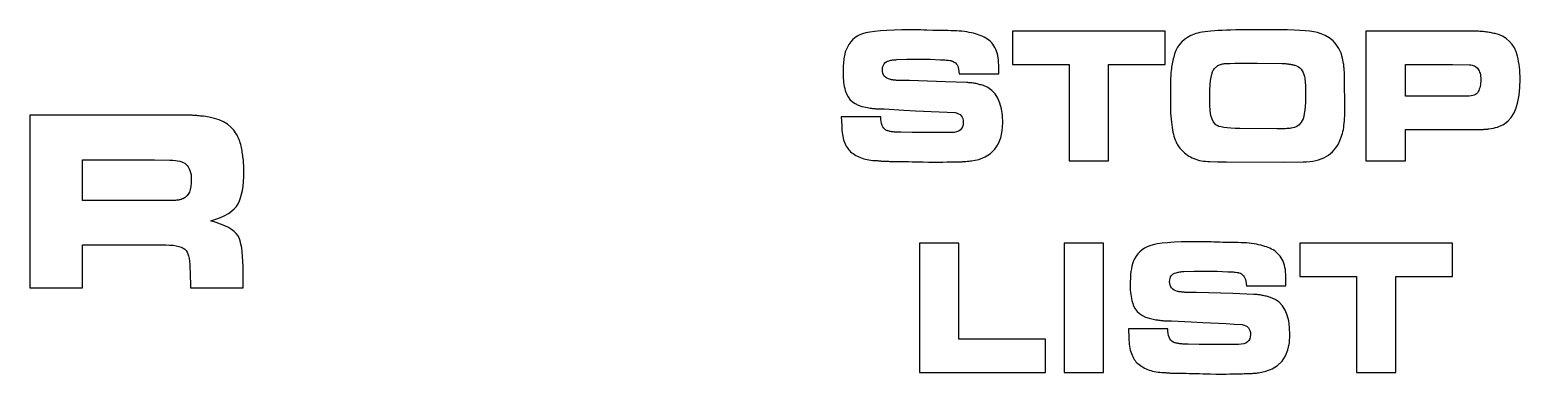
# Model space of a CAD drawing. Header units: metres. Extents: x -11 to 249, y -82 to 6.
# Drawn here: x 220.51 to 248.68, y -40.72 to -34.22 of the extents above; entities that cross this region are included whole.
import ezdxf

# ---------------------------------------------------------------- set-up
doc = ezdxf.new("R2010")
doc.units = ezdxf.units.M

msp = doc.modelspace()

# ---------------------------------------------------------------- linework, layer by layer
for p, q in [((236.149, -34.3426), (236.104, -34.3734)), ((236.198, -34.3167), (236.149, -34.3426)), ((236.251, -34.2957), (236.198, -34.3167)), ((236.313, -34.2783), (236.251, -34.2957)), ((236.39, -34.2632), (236.313, -34.2783)), ((236.482, -34.2504), (236.39, -34.2632)), ((236.588, -34.24), (236.482, -34.2504)), ((236.709, -34.2319), (236.588, -34.24)), ((236.845, -34.2261), (236.709, -34.2319)), ((236.995, -34.2226), (236.845, -34.2261)), ((237.16, -34.2215), (236.995, -34.2226)), ((237.194, -34.2216), (237.16, -34.2215)), ((237.23, -34.222), (237.194, -34.2216)), ((237.27, -34.2225), (237.23, -34.222)), ((237.313, -34.2234), (237.27, -34.2225)), ((237.36, -34.2245), (237.313, -34.2234)), ((237.41, -34.2258), (237.36, -34.2245)), ((237.464, -34.2274), (237.41, -34.2258)), ((237.577, -34.231), (237.464, -34.2274)), ((237.63, -34.2325), (237.577, -34.231)), ((237.678, -34.2339), (237.63, -34.2325)), ((237.723, -34.2349), (237.678, -34.2339)), ((237.764, -34.2358), (237.723, -34.2349)), ((237.8, -34.2364), (237.764, -34.2358)), ((237.833, -34.2367), (237.8, -34.2364)), ((237.862, -34.2369), (237.833, -34.2367)), ((237.919, -34.2374), (237.862, -34.2369)), ((237.974, -34.2389), (237.919, -34.2374)), ((238.027, -34.2414), (237.974, -34.2389)), ((238.078, -34.245), (238.027, -34.2414)), ((238.127, -34.2496), (238.078, -34.245)), ((238.175, -34.2552), (238.127, -34.2496)), ((238.22, -34.2618), (238.175, -34.2552)), ((238.264, -34.2694), (238.22, -34.2618)), ((238.306, -34.2779), (238.264, -34.2694)), ((238.346, -34.2872), (238.306, -34.2779)), ((238.385, -34.2973), (238.346, -34.2872)), ((238.422, -34.3081), (238.385, -34.2973)), ((238.456, -34.3196), (238.422, -34.3081)), ((238.489, -34.332), (238.456, -34.3196)), ((238.521, -34.3451), (238.489, -34.332)), ((238.55, -34.3589), (238.521, -34.3451)), ((241.97, -34.2484), (239.085, -34.2484)), ((239.085, -34.2484), (239.085, -34.8781)), ((241.97, -34.8781), (241.97, -34.2484)), ((242.452, -34.3298), (242.39, -34.3638)), ((242.521, -34.3008), (242.452, -34.3298)), ((242.55, -34.2914), (242.521, -34.3008)), ((242.585, -34.2826), (242.55, -34.2914)), ((242.624, -34.2744), (242.585, -34.2826)), ((242.668, -34.2667), (242.624, -34.2744)), ((242.718, -34.2596), (242.668, -34.2667)), ((242.773, -34.2531), (242.718, -34.2596)), ((242.833, -34.2472), (242.773, -34.2531)), ((242.898, -34.2418), (242.833, -34.2472)), ((242.968, -34.237), (242.898, -34.2418)), ((243.044, -34.2329), (242.968, -34.237)), ((243.125, -34.2294), (243.044, -34.2329)), ((243.211, -34.2265), (243.125, -34.2294)), ((243.303, -34.2243), (243.211, -34.2265)), ((243.4, -34.2227), (243.303, -34.2243)), ((243.502, -34.2218), (243.4, -34.2227)), ((243.61, -34.2215), (243.502, -34.2218)), ((244.145, -34.2215), (243.61, -34.2215)), ((244.28, -34.2225), (244.145, -34.2215)), ((244.403, -34.2257), (244.28, -34.2225)), ((244.514, -34.2309), (244.403, -34.2257)), ((244.614, -34.2382), (244.514, -34.2309)), ((244.702, -34.2477), (244.614, -34.2382)), ((244.779, -34.2592), (244.702, -34.2477)), ((244.844, -34.2728), (244.779, -34.2592)), ((244.898, -34.2885), (244.844, -34.2728)), ((244.989, -34.3268), (244.898, -34.2885)), ((245.07, -34.3744), (244.989, -34.3268)), ((247.844, -34.2484), (245.763, -34.2484)), ((245.763, -34.2484), (245.763, -36.6925)), ((247.868, -34.2485), (247.844, -34.2484)), ((247.891, -34.2491), (247.868, -34.2485)), ((247.913, -34.2499), (247.891, -34.2491)), ((247.936, -34.2512), (247.913, -34.2499)), ((247.958, -34.2527), (247.936, -34.2512)), ((247.98, -34.2547), (247.958, -34.2527)), ((248.002, -34.2569), (247.98, -34.2547)), ((248.023, -34.2596), (248.002, -34.2569)), ((248.045, -34.2625), (248.023, -34.2596)), ((248.067, -34.2659), (248.045, -34.2625)), ((248.089, -34.2696), (248.067, -34.2659)), ((248.111, -34.2736), (248.089, -34.2696)), ((248.133, -34.278), (248.111, -34.2736)), ((248.156, -34.2827), (248.133, -34.278)), ((248.179, -34.2878), (248.156, -34.2827)), ((248.202, -34.2932), (248.179, -34.2878)), ((248.283, -34.3173), (248.202, -34.2932)), ((248.356, -34.3496), (248.283, -34.3173)), ((248.42, -34.3902), (248.356, -34.3496)), ((235.924, -34.6392), (235.913, -34.6822)), ((235.938, -34.6015), (235.924, -34.6392)), ((235.963, -34.5461), (235.938, -34.6015)), ((235.992, -34.4955), (235.963, -34.5461)), ((236.026, -34.4499), (235.992, -34.4955)), ((236.063, -34.4092), (236.026, -34.4499)), ((236.104, -34.3734), (236.063, -34.4092)), ((238.582, -34.3763), (238.55, -34.3589)), ((238.611, -34.3957), (238.582, -34.3763)), ((238.639, -34.4172), (238.611, -34.3957)), ((238.665, -34.4408), (238.639, -34.4172)), ((238.69, -34.4665), (238.665, -34.4408)), ((238.712, -34.4944), (238.69, -34.4665)), ((238.733, -34.5243), (238.712, -34.4944)), ((238.751, -34.5563), (238.733, -34.5243)), ((238.768, -34.5904), (238.751, -34.5563)), ((238.783, -34.6266), (238.768, -34.5904)), ((238.795, -34.6649), (238.783, -34.6266)), ((242.172, -34.6104), (242.147, -34.675)), ((242.203, -34.5509), (242.172, -34.6104)), ((242.24, -34.4965), (242.203, -34.5509)), ((242.283, -34.4472), (242.24, -34.4965)), ((242.333, -34.403), (242.283, -34.4472)), ((242.39, -34.3638), (242.333, -34.403)), ((245.141, -34.4315), (245.07, -34.3744)), ((245.202, -34.4979), (245.141, -34.4315)), ((245.252, -34.5737), (245.202, -34.4979)), ((245.292, -34.659), (245.252, -34.5737)), ((248.477, -34.4391), (248.42, -34.3902)), ((248.526, -34.4963), (248.477, -34.4391)), ((248.567, -34.5618), (248.526, -34.4963)), ((248.6, -34.6356), (248.567, -34.5618)), ((248.626, -34.7176), (248.6, -34.6356)), ((235.884, -34.9068), (235.882, -34.9761)), ((235.889, -34.8427), (235.884, -34.9068)), ((235.895, -34.784), (235.889, -34.8427)), ((235.903, -34.7305), (235.895, -34.784)), ((235.913, -34.6822), (235.903, -34.7305)), ((236.627, -34.9432), (236.633, -34.9131)), ((236.633, -34.9131), (236.643, -34.8866)), ((236.643, -34.8866), (236.656, -34.8636)), ((236.656, -34.8636), (236.674, -34.8441)), ((236.674, -34.8441), (236.695, -34.8281)), ((236.695, -34.8281), (236.72, -34.8156)), ((236.72, -34.8156), (236.749, -34.8067)), ((236.749, -34.8067), (236.766, -34.8014)), ((236.766, -34.8014), (236.784, -34.7968)), ((236.784, -34.7968), (236.801, -34.793)), ((236.801, -34.793), (236.82, -34.7898)), ((236.82, -34.7898), (236.838, -34.7873)), ((236.838, -34.7873), (236.857, -34.7856)), ((236.857, -34.7856), (236.876, -34.7845)), ((236.876, -34.7845), (236.896, -34.7841)), ((236.896, -34.7841), (237.089, -34.778)), ((237.089, -34.778), (237.525, -34.778)), ((237.525, -34.778), (237.726, -34.7862)), ((237.726, -34.7862), (237.746, -34.7864)), ((237.746, -34.7864), (237.767, -34.787)), ((237.767, -34.787), (237.787, -34.7879)), ((237.787, -34.7879), (237.807, -34.7892)), ((237.807, -34.7892), (237.828, -34.791)), ((237.828, -34.791), (237.848, -34.7931)), ((237.848, -34.7931), (237.868, -34.7955)), ((237.868, -34.7955), (237.899, -34.7999)), ((237.899, -34.7999), (237.916, -34.8024)), ((237.916, -34.8024), (237.922, -34.8035)), ((237.922, -34.8035), (237.928, -34.8044)), ((237.928, -34.8044), (237.932, -34.8053)), ((237.932, -34.8053), (237.935, -34.806)), ((237.935, -34.806), (237.938, -34.8065)), ((237.938, -34.8065), (237.962, -34.817)), ((237.962, -34.817), (237.984, -34.83)), ((237.984, -34.83), (238.004, -34.8457)), ((238.004, -34.8457), (238.021, -34.864)), ((238.021, -34.864), (238.036, -34.8849)), ((238.036, -34.8849), (238.049, -34.9084)), ((238.049, -34.9084), (238.058, -34.9345)), ((238.805, -34.7053), (238.795, -34.6649)), ((238.813, -34.7478), (238.805, -34.7053)), ((238.818, -34.7924), (238.813, -34.7478)), ((238.821, -34.8391), (238.818, -34.7924)), ((238.823, -34.8879), (238.821, -34.8391)), ((238.823, -35.0527), (238.823, -34.8879)), ((239.085, -34.8781), (240.155, -34.8781)), ((240.155, -34.8781), (240.155, -36.6925)), ((240.9, -36.6925), (240.9, -34.8781)), ((240.9, -34.8781), (241.97, -34.8781)), ((242.094, -34.892), (242.089, -34.9242)), ((242.1, -34.8602), (242.094, -34.892)), ((242.106, -34.8286), (242.1, -34.8602)), ((242.113, -34.7973), (242.106, -34.8286)), ((242.121, -34.7663), (242.113, -34.7973)), ((242.129, -34.7356), (242.121, -34.7663)), ((242.138, -34.7052), (242.129, -34.7356)), ((242.147, -34.675), (242.138, -34.7052)), ((242.923, -34.9282), (242.937, -34.9168)), ((242.937, -34.9168), (242.951, -34.9064)), ((242.951, -34.9064), (242.966, -34.897)), ((242.966, -34.897), (242.981, -34.8886)), ((242.981, -34.8886), (242.997, -34.8812)), ((242.997, -34.8812), (243.015, -34.8748)), ((243.015, -34.8748), (243.033, -34.8694)), ((243.033, -34.8694), (243.051, -34.8649)), ((243.051, -34.8649), (243.071, -34.8614)), ((243.071, -34.8614), (243.092, -34.859)), ((243.092, -34.859), (243.113, -34.8575)), ((243.113, -34.8575), (243.136, -34.857)), ((243.136, -34.857), (243.143, -34.8569)), ((243.143, -34.8569), (243.153, -34.8568)), ((243.153, -34.8568), (243.181, -34.8563)), ((243.181, -34.8563), (243.199, -34.8559)), ((243.199, -34.8559), (243.293, -34.8534)), ((243.293, -34.8534), (243.318, -34.8528)), ((243.318, -34.8528), (243.341, -34.8524)), ((243.341, -34.8524), (243.363, -34.8519)), ((243.363, -34.8519), (243.384, -34.8516)), ((243.384, -34.8516), (243.403, -34.8514)), ((243.403, -34.8514), (243.421, -34.8513)), ((243.421, -34.8513), (243.437, -34.8512)), ((243.437, -34.8512), (243.706, -34.8512)), ((243.706, -34.8512), (244.182, -34.857)), ((244.182, -34.857), (244.197, -34.8571)), ((244.197, -34.8571), (244.212, -34.8576)), ((244.212, -34.8576), (244.228, -34.8584)), ((244.228, -34.8584), (244.243, -34.8595)), ((244.243, -34.8595), (244.259, -34.861)), ((244.259, -34.861), (244.274, -34.8627)), ((244.274, -34.8627), (244.29, -34.8648)), ((244.29, -34.8648), (244.306, -34.8672)), ((244.306, -34.8672), (244.321, -34.8698)), ((244.321, -34.8698), (244.336, -34.8724)), ((244.336, -34.8724), (244.351, -34.8751)), ((244.351, -34.8751), (244.365, -34.8779)), ((244.365, -34.8779), (244.379, -34.8807)), ((244.379, -34.8807), (244.392, -34.8836)), ((244.392, -34.8836), (244.405, -34.8866)), ((244.405, -34.8866), (244.418, -34.8896)), ((244.418, -34.8896), (244.453, -34.9023)), ((244.453, -34.9023), (244.486, -34.919)), ((244.486, -34.919), (244.514, -34.9397)), ((245.322, -34.7536), (245.292, -34.659)), ((245.341, -34.8577), (245.322, -34.7536)), ((245.343, -34.873), (245.341, -34.8577)), ((245.344, -34.8897), (245.343, -34.873)), ((245.346, -34.9076), (245.344, -34.8897)), ((245.347, -34.9268), (245.346, -34.9076)), ((246.508, -35.4752), (246.508, -34.8743)), ((246.508, -34.8743), (247.401, -34.8743)), ((247.401, -34.8743), (247.718, -34.8839)), ((247.718, -34.8839), (247.744, -34.885)), ((247.744, -34.885), (247.768, -34.8883)), ((247.768, -34.8883), (247.79, -34.8939)), ((247.79, -34.8939), (247.811, -34.9017)), ((247.811, -34.9017), (247.83, -34.9117)), ((247.83, -34.9117), (247.848, -34.924)), ((248.638, -34.7686), (248.626, -34.7176)), ((248.648, -34.8204), (248.638, -34.7686)), ((248.657, -34.8731), (248.648, -34.8204)), ((248.664, -34.9267), (248.657, -34.8731)), ((235.882, -34.9761), (235.881, -35.0507)), ((235.881, -35.0507), (235.881, -35.093)), ((235.881, -35.093), (235.883, -35.1346)), ((235.883, -35.1346), (235.887, -35.1753)), ((235.887, -35.1753), (235.891, -35.2154)), ((236.625, -34.9768), (236.627, -34.9432)), ((236.628, -35.011), (236.625, -34.9768)), ((236.635, -35.042), (236.628, -35.011)), ((236.646, -35.0697), (236.635, -35.042)), ((236.663, -35.0941), (236.646, -35.0697)), ((236.684, -35.1153), (236.663, -35.0941)), ((236.71, -35.1332), (236.684, -35.1153)), ((236.741, -35.1478), (236.71, -35.1332)), ((236.776, -35.1592), (236.741, -35.1478)), ((236.784, -35.1607), (236.776, -35.1592)), ((236.792, -35.1622), (236.784, -35.1607)), ((236.801, -35.1638), (236.792, -35.1622)), ((236.811, -35.1653), (236.801, -35.1638)), ((236.821, -35.1669), (236.811, -35.1653)), ((236.832, -35.1684), (236.821, -35.1669)), ((236.843, -35.1699), (236.832, -35.1684)), ((236.855, -35.1715), (236.843, -35.1699)), ((236.867, -35.1729), (236.855, -35.1715)), ((236.879, -35.1742), (236.867, -35.1729)), ((236.89, -35.1752), (236.879, -35.1742)), ((236.901, -35.1761), (236.89, -35.1752)), ((236.911, -35.1768), (236.901, -35.1761)), ((236.922, -35.1772), (236.911, -35.1768)), ((236.931, -35.1775), (236.922, -35.1772)), ((236.941, -35.1776), (236.931, -35.1775)), ((237.134, -35.1776), (236.941, -35.1776)), ((237.82, -35.2007), (237.134, -35.1776)), ((238.218, -35.2179), (237.82, -35.2007)), ((238.058, -34.9345), (238.066, -34.9632)), ((238.066, -34.9632), (238.078, -35.0527)), ((238.078, -35.0527), (238.823, -35.0527)), ((242.071, -35.1356), (242.07, -35.1743)), ((242.07, -35.1743), (242.07, -35.214)), ((242.073, -35.0979), (242.071, -35.1356)), ((242.075, -35.0612), (242.073, -35.0979)), ((242.077, -35.0254), (242.075, -35.0612)), ((242.081, -34.9907), (242.077, -35.0254)), ((242.085, -34.9569), (242.081, -34.9907)), ((242.089, -34.9242), (242.085, -34.9569)), ((242.82, -35.2608), (242.827, -35.1806)), ((242.827, -35.1806), (242.836, -35.1128)), ((242.836, -35.1128), (242.847, -35.0573)), ((242.847, -35.0573), (242.86, -35.0143)), ((242.86, -35.0143), (242.875, -34.9836)), ((242.875, -34.9836), (242.886, -34.9682)), ((242.886, -34.9682), (242.898, -34.9539)), ((242.898, -34.9539), (242.91, -34.9406)), ((242.91, -34.9406), (242.923, -34.9282)), ((244.514, -34.9397), (244.539, -34.9645)), ((244.539, -34.9645), (244.56, -34.9932)), ((244.56, -34.9932), (244.577, -35.026)), ((244.577, -35.026), (244.591, -35.0627)), ((244.591, -35.0627), (244.601, -35.1035)), ((244.601, -35.1035), (244.606, -35.1282)), ((244.606, -35.1282), (244.61, -35.1566)), ((244.61, -35.1566), (244.613, -35.1886)), ((244.613, -35.1886), (244.616, -35.2242)), ((245.349, -34.9473), (245.347, -34.9268)), ((245.35, -34.969), (245.349, -34.9473)), ((245.352, -34.992), (245.35, -34.969)), ((245.354, -35.0162), (245.352, -34.992)), ((245.355, -35.0411), (245.354, -35.0162)), ((245.356, -35.0659), (245.355, -35.0411)), ((245.357, -35.0907), (245.356, -35.0659)), ((245.358, -35.1153), (245.357, -35.0907)), ((245.359, -35.1399), (245.358, -35.1153)), ((245.359, -35.1645), (245.359, -35.1399)), ((245.36, -35.189), (245.359, -35.1645)), ((245.36, -35.2134), (245.36, -35.189)), ((247.848, -34.924), (247.864, -34.9385)), ((247.864, -34.9385), (247.878, -34.9552)), ((247.878, -34.9552), (247.891, -34.974)), ((247.891, -34.974), (247.902, -34.9947)), ((247.902, -34.9947), (247.911, -35.0173)), ((247.911, -35.0173), (247.918, -35.0418)), ((247.918, -35.0418), (247.924, -35.0682)), ((247.924, -35.0682), (247.929, -35.0965)), ((247.929, -35.0965), (247.931, -35.1268)), ((247.931, -35.1937), (247.929, -35.2267)), ((247.931, -35.1268), (247.932, -35.1589)), ((247.932, -35.1589), (247.931, -35.1937)), ((248.669, -34.9812), (248.664, -34.9267)), ((248.673, -35.0367), (248.669, -34.9812)), ((248.672, -35.3084), (248.677, -35.1501)), ((248.676, -35.093), (248.673, -35.0367)), ((248.677, -35.1501), (248.676, -35.093)), ((235.891, -35.2154), (235.897, -35.2546)), ((235.897, -35.2546), (235.905, -35.2931)), ((235.905, -35.2931), (235.913, -35.3308)), ((235.913, -35.3308), (235.923, -35.3678)), ((235.923, -35.3678), (235.945, -35.4305)), ((235.945, -35.4305), (235.975, -35.4866)), ((238.238, -35.2182), (238.218, -35.2179)), ((238.258, -35.2189), (238.238, -35.2182)), ((238.278, -35.2201), (238.258, -35.2189)), ((238.297, -35.2218), (238.278, -35.2201)), ((238.317, -35.2239), (238.297, -35.2218)), ((238.337, -35.2265), (238.317, -35.2239)), ((238.356, -35.2296), (238.337, -35.2265)), ((238.376, -35.2332), (238.356, -35.2296)), ((238.396, -35.2372), (238.376, -35.2332)), ((238.415, -35.2415), (238.396, -35.2372)), ((238.435, -35.2462), (238.415, -35.2415)), ((238.455, -35.2513), (238.435, -35.2462)), ((238.474, -35.2566), (238.455, -35.2513)), ((238.494, -35.2624), (238.474, -35.2566)), ((238.514, -35.2684), (238.494, -35.2624)), ((238.534, -35.2749), (238.514, -35.2684)), ((238.619, -35.3125), (238.534, -35.2749)), ((238.693, -35.3645), (238.619, -35.3125)), ((238.756, -35.4308), (238.693, -35.3645)), ((238.807, -35.5113), (238.756, -35.4308)), ((242.07, -35.214), (242.066, -35.5312)), ((242.81, -35.5756), (242.811, -35.4583)), ((242.811, -35.4583), (242.814, -35.3534)), ((242.814, -35.3534), (242.82, -35.2608)), ((244.616, -35.2242), (244.618, -35.2634)), ((244.618, -35.2634), (244.62, -35.3063)), ((244.62, -35.3063), (244.621, -35.3528)), ((244.621, -35.403), (244.62, -35.5004)), ((244.621, -35.3528), (244.621, -35.403)), ((245.366, -35.6159), (245.36, -35.2134)), ((247.678, -35.4752), (246.508, -35.4752)), ((247.715, -35.4739), (247.678, -35.4752)), ((247.749, -35.4698), (247.715, -35.4739)), ((247.78, -35.463), (247.749, -35.4698)), ((247.807, -35.4535), (247.78, -35.463)), ((247.831, -35.4413), (247.807, -35.4535)), ((247.852, -35.4264), (247.831, -35.4413)), ((247.869, -35.4087), (247.852, -35.4264)), ((247.883, -35.3884), (247.869, -35.4087)), ((247.895, -35.3658), (247.883, -35.3884)), ((247.904, -35.3415), (247.895, -35.3658)), ((247.913, -35.3154), (247.904, -35.3415)), ((247.92, -35.2876), (247.913, -35.3154)), ((247.925, -35.258), (247.92, -35.2876)), ((247.929, -35.2267), (247.925, -35.258)), ((248.635, -35.5797), (248.658, -35.4516)), ((248.658, -35.4516), (248.672, -35.3084)), ((235.975, -35.4866), (236.012, -35.5359)), ((236.012, -35.5359), (236.057, -35.5786)), ((236.057, -35.5786), (236.11, -35.6147)), ((236.11, -35.6147), (236.169, -35.6441)), ((236.169, -35.6441), (236.237, -35.6668)), ((236.237, -35.6668), (236.312, -35.6828)), ((236.312, -35.6828), (236.341, -35.6881)), ((236.341, -35.6881), (236.368, -35.6929)), ((236.368, -35.6929), (236.394, -35.6971)), ((236.394, -35.6971), (236.418, -35.7009)), ((236.418, -35.7009), (236.441, -35.704)), ((236.441, -35.704), (236.462, -35.7066)), ((236.462, -35.7066), (236.482, -35.7087)), ((236.482, -35.7087), (236.5, -35.7103)), ((236.5, -35.7103), (236.518, -35.7115)), ((236.518, -35.7115), (236.536, -35.7125)), ((236.536, -35.7125), (236.555, -35.7133)), ((236.555, -35.7133), (236.575, -35.7141)), ((236.575, -35.7141), (236.595, -35.7146)), ((236.595, -35.7146), (236.615, -35.715)), ((236.615, -35.715), (236.636, -35.7153)), ((236.636, -35.7153), (236.658, -35.7153)), ((236.658, -35.7153), (237.032, -35.7357)), ((237.032, -35.7357), (237.25, -35.7478)), ((237.25, -35.7478), (237.698, -35.7671)), ((238.847, -35.6062), (238.807, -35.5113)), ((238.875, -35.7153), (238.847, -35.6062)), ((238.892, -35.8388), (238.875, -35.7153)), ((242.066, -35.5312), (242.066, -35.6011)), ((242.066, -35.6011), (242.067, -35.6682)), ((242.067, -35.6682), (242.069, -35.7326)), ((242.069, -35.7326), (242.072, -35.7943)), ((242.812, -35.6584), (242.81, -35.5756)), ((242.818, -35.7331), (242.812, -35.6584)), ((242.826, -35.7997), (242.818, -35.7331)), ((244.605, -35.7396), (244.596, -35.8016)), ((244.612, -35.6687), (244.605, -35.7396)), ((244.617, -35.589), (244.612, -35.6687)), ((244.62, -35.5004), (244.617, -35.589)), ((245.363, -35.7926), (245.365, -35.7367)), ((245.365, -35.6778), (245.366, -35.6159)), ((245.365, -35.7367), (245.365, -35.6778)), ((248.56, -35.7909), (248.602, -35.6928)), ((248.602, -35.6928), (248.635, -35.5797)), ((223.39, -35.8324), (220.514, -35.8324)), ((220.514, -35.8324), (220.514, -39.0912)), ((223.429, -35.8324), (223.39, -35.8324)), ((223.465, -35.8326), (223.429, -35.8324)), ((223.498, -35.8329), (223.465, -35.8326)), ((223.527, -35.8334), (223.498, -35.8329)), ((223.553, -35.834), (223.527, -35.8334)), ((223.577, -35.8347), (223.553, -35.834)), ((223.597, -35.8355), (223.577, -35.8347)), ((223.614, -35.8365), (223.597, -35.8355)), ((223.63, -35.8376), (223.614, -35.8365)), ((223.648, -35.8391), (223.63, -35.8376)), ((223.668, -35.8409), (223.648, -35.8391)), ((223.689, -35.8429), (223.668, -35.8409)), ((223.713, -35.8453), (223.689, -35.8429)), ((223.738, -35.8479), (223.713, -35.8453)), ((223.765, -35.8509), (223.738, -35.8479)), ((223.794, -35.8541), (223.765, -35.8509)), ((223.903, -35.8694), (223.794, -35.8541)), ((224.004, -35.8921), (223.903, -35.8694)), ((224.095, -35.9223), (224.004, -35.8921)), ((224.177, -35.9599), (224.095, -35.9223)), ((224.25, -36.0051), (224.177, -35.9599)), ((224.314, -36.0576), (224.25, -36.0051)), ((235.848, -35.8645), (235.856, -36.0353)), ((236.593, -35.865), (235.848, -35.8645)), ((235.856, -36.0353), (235.857, -36.0774)), ((236.594, -35.9113), (236.593, -35.865)), ((236.599, -35.9533), (236.594, -35.9113)), ((236.607, -35.9909), (236.599, -35.9533)), ((236.618, -36.0242), (236.607, -35.9909)), ((236.632, -36.0532), (236.618, -36.0242)), ((237.698, -35.7671), (237.848, -35.7747)), ((237.848, -35.7747), (237.999, -35.7849)), ((237.999, -35.7849), (238.035, -35.7931)), ((238.035, -35.7931), (238.066, -35.8056)), ((238.066, -35.8056), (238.093, -35.8223)), ((238.093, -35.8223), (238.115, -35.8433)), ((238.115, -35.8433), (238.132, -35.8685)), ((238.132, -35.8685), (238.144, -35.898)), ((238.15, -36.0145), (238.139, -36.0533)), ((238.144, -35.898), (238.151, -35.9317)), ((238.153, -35.9697), (238.15, -36.0145)), ((238.151, -35.9317), (238.153, -35.9697)), ((238.889, -36.1279), (238.898, -35.9766)), ((238.898, -35.9766), (238.892, -35.8388)), ((242.072, -35.7943), (242.076, -35.8534)), ((242.076, -35.8534), (242.081, -35.9097)), ((242.081, -35.9097), (242.086, -35.9633)), ((242.086, -35.9633), (242.092, -36.0143)), ((242.092, -36.0143), (242.099, -36.0625)), ((242.839, -35.8584), (242.826, -35.7997)), ((242.855, -35.909), (242.839, -35.8584)), ((242.874, -35.9515), (242.855, -35.909)), ((242.898, -35.986), (242.874, -35.9515)), ((242.924, -36.0125), (242.898, -35.986)), ((242.949, -36.0288), (242.924, -36.0125)), ((242.983, -36.0429), (242.949, -36.0288)), ((243.026, -36.0548), (242.983, -36.0429)), ((244.474, -36.033), (244.446, -36.0494)), ((244.499, -36.0132), (244.474, -36.033)), ((244.521, -35.9903), (244.499, -36.0132)), ((244.541, -35.9641), (244.521, -35.9903)), ((244.558, -35.9347), (244.541, -35.9641)), ((244.573, -35.8992), (244.558, -35.9347)), ((244.586, -35.8548), (244.573, -35.8992)), ((244.596, -35.8016), (244.586, -35.8548)), ((245.342, -36.0639), (245.347, -36.0254)), ((245.347, -36.0254), (245.352, -35.985)), ((245.352, -35.985), (245.355, -35.9415)), ((245.355, -35.9415), (245.359, -35.895)), ((245.359, -35.895), (245.361, -35.8453)), ((245.361, -35.8453), (245.363, -35.7926)), ((248.248, -36.0555), (248.284, -36.0427)), ((248.284, -36.0427), (248.318, -36.0284)), ((248.318, -36.0284), (248.35, -36.0124)), ((248.35, -36.0124), (248.379, -35.9948)), ((248.379, -35.9948), (248.449, -35.9419)), ((248.449, -35.9419), (248.509, -35.8739)), ((248.509, -35.8739), (248.56, -35.7909)), ((224.369, -36.1177), (224.314, -36.0576)), ((224.415, -36.1852), (224.369, -36.1177)), ((224.43, -36.2125), (224.415, -36.1852)), ((224.444, -36.2402), (224.43, -36.2125)), ((224.457, -36.2682), (224.444, -36.2402)), ((224.469, -36.2965), (224.457, -36.2682)), ((224.48, -36.3252), (224.469, -36.2965)), ((224.49, -36.3542), (224.48, -36.3252)), ((235.857, -36.0774), (235.859, -36.1179)), ((235.859, -36.1179), (235.863, -36.1571)), ((235.863, -36.1571), (235.868, -36.1948)), ((235.868, -36.1948), (235.875, -36.2311)), ((235.875, -36.2311), (235.883, -36.266)), ((235.883, -36.266), (235.892, -36.2994)), ((235.892, -36.2994), (235.903, -36.3314)), ((236.649, -36.0778), (236.632, -36.0532)), ((236.669, -36.0981), (236.649, -36.0778)), ((236.692, -36.1141), (236.669, -36.0981)), ((236.702, -36.1185), (236.692, -36.1141)), ((236.713, -36.1228), (236.702, -36.1185)), ((236.724, -36.1268), (236.713, -36.1228)), ((236.737, -36.1306), (236.724, -36.1268)), ((236.751, -36.1342), (236.737, -36.1306)), ((236.765, -36.1376), (236.751, -36.1342)), ((236.781, -36.1407), (236.765, -36.1376)), ((236.797, -36.1437), (236.781, -36.1407)), ((236.815, -36.1463), (236.797, -36.1437)), ((236.834, -36.1486), (236.815, -36.1463)), ((236.854, -36.1505), (236.834, -36.1486)), ((236.875, -36.1521), (236.854, -36.1505)), ((236.898, -36.1533), (236.875, -36.1521)), ((236.922, -36.1542), (236.898, -36.1533)), ((236.947, -36.1547), (236.922, -36.1542)), ((236.973, -36.1549), (236.947, -36.1547)), ((237.185, -36.1607), (236.973, -36.1549)), ((237.927, -36.1607), (237.185, -36.1607)), ((237.98, -36.1577), (237.927, -36.1607)), ((238.026, -36.1487), (237.98, -36.1577)), ((238.065, -36.1338), (238.026, -36.1487)), ((238.097, -36.1129), (238.065, -36.1338)), ((238.121, -36.0861), (238.097, -36.1129)), ((238.139, -36.0533), (238.121, -36.0861)), ((238.815, -36.3778), (238.861, -36.2617)), ((238.861, -36.2617), (238.889, -36.1279)), ((242.099, -36.0625), (242.107, -36.108)), ((242.107, -36.108), (242.115, -36.1508)), ((242.115, -36.1508), (242.124, -36.1909)), ((242.124, -36.1909), (242.134, -36.2283)), ((242.134, -36.2283), (242.144, -36.2631)), ((242.144, -36.2631), (242.156, -36.2951)), ((242.156, -36.2951), (242.168, -36.3244)), ((242.168, -36.3244), (242.177, -36.3462)), ((243.078, -36.0646), (243.026, -36.0548)), ((243.14, -36.0722), (243.078, -36.0646)), ((243.21, -36.0776), (243.14, -36.0722)), ((243.289, -36.0808), (243.21, -36.0776)), ((243.378, -36.0819), (243.289, -36.0808)), ((244.08, -36.0915), (243.378, -36.0819)), ((244.123, -36.0913), (244.08, -36.0915)), ((244.163, -36.0908), (244.123, -36.0913)), ((244.2, -36.0898), (244.163, -36.0908)), ((244.235, -36.0885), (244.2, -36.0898)), ((244.267, -36.0868), (244.235, -36.0885)), ((244.296, -36.0847), (244.267, -36.0868)), ((244.323, -36.0822), (244.296, -36.0847)), ((244.346, -36.0793), (244.323, -36.0822)), ((244.382, -36.0726), (244.346, -36.0793)), ((244.415, -36.0626), (244.382, -36.0726)), ((244.446, -36.0494), (244.415, -36.0626)), ((245.247, -36.3609), (245.27, -36.313)), ((245.27, -36.313), (245.284, -36.2797)), ((245.284, -36.2797), (245.297, -36.2455)), ((245.297, -36.2455), (245.309, -36.2107)), ((245.309, -36.2107), (245.319, -36.1751)), ((245.319, -36.1751), (245.328, -36.1388)), ((245.328, -36.1388), (245.336, -36.1017)), ((245.336, -36.1017), (245.342, -36.0639)), ((246.508, -36.6925), (246.508, -36.105)), ((246.508, -36.105), (247.85, -36.105)), ((247.85, -36.105), (247.866, -36.1049)), ((247.866, -36.1049), (247.881, -36.1047)), ((247.881, -36.1047), (247.896, -36.1044)), ((247.896, -36.1044), (247.911, -36.104)), ((247.911, -36.104), (247.926, -36.1034)), ((247.926, -36.1034), (247.94, -36.1027)), ((247.94, -36.1027), (247.955, -36.1019)), ((247.955, -36.1019), (247.97, -36.1009)), ((247.97, -36.1009), (247.984, -36.0998)), ((247.984, -36.0998), (247.999, -36.0987)), ((247.999, -36.0987), (248.013, -36.0975)), ((248.013, -36.0975), (248.042, -36.095)), ((248.042, -36.095), (248.057, -36.0936)), ((248.057, -36.0936), (248.072, -36.0922)), ((248.072, -36.0922), (248.087, -36.0907)), ((248.087, -36.0907), (248.13, -36.0843)), ((248.13, -36.0843), (248.171, -36.0763)), ((248.171, -36.0763), (248.211, -36.0667)), ((248.211, -36.0667), (248.248, -36.0555)), ((224.499, -36.3835), (224.49, -36.3542)), ((224.507, -36.4132), (224.499, -36.3835)), ((224.513, -36.4425), (224.507, -36.4132)), ((224.519, -36.4718), (224.513, -36.4425)), ((224.524, -36.5013), (224.519, -36.4718)), ((224.529, -36.5309), (224.524, -36.5013)), ((224.534, -36.5607), (224.529, -36.5309)), ((224.538, -36.5906), (224.534, -36.5607)), ((224.542, -36.6206), (224.538, -36.5906)), ((235.903, -36.3314), (235.915, -36.3617)), ((235.915, -36.3617), (235.928, -36.3902)), ((235.928, -36.3902), (235.942, -36.4168)), ((235.942, -36.4168), (235.957, -36.4415)), ((235.957, -36.4415), (235.973, -36.4643)), ((235.973, -36.4643), (235.989, -36.4853)), ((235.989, -36.4853), (236.007, -36.5044)), ((236.007, -36.5044), (236.025, -36.5216)), ((236.025, -36.5216), (236.049, -36.5404)), ((236.049, -36.5404), (236.073, -36.5582)), ((236.073, -36.5582), (236.098, -36.575)), ((236.098, -36.575), (236.125, -36.5908)), ((236.125, -36.5908), (236.152, -36.6055)), ((236.152, -36.6055), (236.18, -36.6192)), ((238.566, -36.6207), (238.667, -36.5573)), ((238.667, -36.5573), (238.75, -36.4764)), ((238.75, -36.4764), (238.815, -36.3778)), ((242.177, -36.3462), (242.188, -36.3677)), ((242.188, -36.3677), (242.2, -36.3891)), ((242.2, -36.3891), (242.214, -36.4103)), ((242.214, -36.4103), (242.229, -36.4313)), ((242.229, -36.4313), (242.246, -36.4521)), ((242.246, -36.4521), (242.264, -36.4728)), ((242.264, -36.4728), (242.283, -36.4932)), ((242.283, -36.4932), (242.308, -36.5184)), ((242.308, -36.5184), (242.334, -36.542)), ((242.334, -36.542), (242.36, -36.5641)), ((242.36, -36.5641), (242.388, -36.5847)), ((242.388, -36.5847), (242.417, -36.6038)), ((242.417, -36.6038), (242.447, -36.6213)), ((245.011, -36.6129), (245.053, -36.5858)), ((245.053, -36.5858), (245.092, -36.5557)), ((245.092, -36.5557), (245.129, -36.5226)), ((245.129, -36.5226), (245.163, -36.4866)), ((245.163, -36.4866), (245.194, -36.4476)), ((245.194, -36.4476), (245.222, -36.4057)), ((245.222, -36.4057), (245.247, -36.3609)), ((221.507, -37.4426), (221.507, -36.6721)), ((221.507, -36.6721), (222.872, -36.6721)), ((222.872, -36.6721), (223.162, -36.6823)), ((223.162, -36.6823), (223.215, -36.6835)), ((223.215, -36.6835), (223.264, -36.6869)), ((223.264, -36.6869), (223.308, -36.6927)), ((223.308, -36.6927), (223.348, -36.7008)), ((223.348, -36.7008), (223.384, -36.7111)), ((223.384, -36.7111), (223.415, -36.7238)), ((223.415, -36.7238), (223.441, -36.7388)), ((223.441, -36.7388), (223.463, -36.7561)), ((223.463, -36.7561), (223.487, -36.7816)), ((223.487, -36.7816), (223.508, -36.8103)), ((223.508, -36.8103), (223.526, -36.8422)), ((223.526, -36.8422), (223.54, -36.8772)), ((223.54, -36.8772), (223.552, -36.9153)), ((224.545, -36.6507), (224.542, -36.6206)), ((224.549, -36.681), (224.545, -36.6507)), ((224.551, -36.7115), (224.549, -36.681)), ((224.554, -36.7422), (224.551, -36.7115)), ((224.556, -36.7732), (224.554, -36.7422)), ((224.557, -36.8043), (224.556, -36.7732)), ((224.558, -36.8357), (224.557, -36.8043)), ((224.559, -36.8672), (224.558, -36.8357)), ((224.559, -36.899), (224.559, -36.8672)), ((236.18, -36.6192), (236.21, -36.632)), ((236.21, -36.632), (236.24, -36.6436)), ((236.24, -36.6436), (236.271, -36.6541)), ((236.271, -36.6541), (236.303, -36.6632)), ((236.303, -36.6632), (236.337, -36.6709)), ((236.337, -36.6709), (236.371, -36.6772)), ((236.371, -36.6772), (236.406, -36.6821)), ((236.406, -36.6821), (236.442, -36.6856)), ((236.442, -36.6856), (236.479, -36.6877)), ((236.479, -36.6877), (236.517, -36.6884)), ((236.517, -36.6884), (236.535, -36.6906)), ((236.535, -36.6906), (236.552, -36.6925)), ((236.552, -36.6925), (236.569, -36.6943)), ((236.569, -36.6943), (236.587, -36.6959)), ((236.587, -36.6959), (236.604, -36.6974)), ((236.604, -36.6974), (236.621, -36.6986)), ((236.621, -36.6986), (236.639, -36.6997)), ((236.639, -36.6997), (236.656, -36.7007)), ((236.656, -36.7007), (236.673, -36.7014)), ((236.673, -36.7014), (236.69, -36.7021)), ((236.69, -36.7021), (236.708, -36.7027)), ((236.708, -36.7027), (236.725, -36.7032)), ((236.725, -36.7032), (236.742, -36.7035)), ((236.742, -36.7035), (236.76, -36.7038)), ((236.76, -36.7038), (236.777, -36.704)), ((236.777, -36.704), (236.838, -36.7041)), ((236.838, -36.7041), (236.885, -36.7045)), ((236.885, -36.7045), (236.937, -36.7052)), ((236.937, -36.7052), (236.993, -36.7061)), ((236.993, -36.7061), (237.054, -36.7073)), ((237.054, -36.7073), (237.119, -36.7087)), ((237.119, -36.7087), (237.188, -36.7104)), ((237.188, -36.7104), (237.261, -36.7124)), ((237.261, -36.7124), (237.396, -36.7161)), ((237.396, -36.7161), (237.497, -36.7187)), ((237.497, -36.7187), (237.535, -36.7196)), ((237.535, -36.7196), (237.565, -36.7203)), ((237.565, -36.7203), (237.587, -36.7207)), ((237.587, -36.7207), (237.6, -36.7208)), ((237.6, -36.7208), (237.61, -36.7207)), ((237.61, -36.7207), (237.624, -36.7205)), ((237.624, -36.7205), (237.643, -36.7201)), ((237.643, -36.7201), (237.695, -36.7189)), ((237.695, -36.7189), (237.765, -36.717)), ((237.765, -36.717), (237.849, -36.7146)), ((237.849, -36.7146), (237.89, -36.7136)), ((237.89, -36.7136), (237.929, -36.7128)), ((237.929, -36.7128), (237.966, -36.7121)), ((237.966, -36.7121), (238.001, -36.7115)), ((238.001, -36.7115), (238.034, -36.7111)), ((238.034, -36.7111), (238.065, -36.7109)), ((238.065, -36.7109), (238.094, -36.7108)), ((238.094, -36.7108), (238.105, -36.7107)), ((238.105, -36.7107), (238.117, -36.7104)), ((238.117, -36.7104), (238.13, -36.7099)), ((238.13, -36.7099), (238.143, -36.7093)), ((238.143, -36.7093), (238.157, -36.7084)), ((238.157, -36.7084), (238.172, -36.7074)), ((238.172, -36.7074), (238.188, -36.7061)), ((238.188, -36.7061), (238.204, -36.7047)), ((238.204, -36.7047), (238.236, -36.7018)), ((238.236, -36.7018), (238.264, -36.6991)), ((238.264, -36.6991), (238.288, -36.6967)), ((238.288, -36.6967), (238.308, -36.6945)), ((238.308, -36.6945), (238.446, -36.6664)), ((238.446, -36.6664), (238.566, -36.6207)), ((240.155, -36.6925), (240.9, -36.6925)), ((242.447, -36.6213), (242.479, -36.6373)), ((242.479, -36.6373), (242.511, -36.6518)), ((242.511, -36.6518), (242.545, -36.6647)), ((242.545, -36.6647), (242.58, -36.6759)), ((242.58, -36.6759), (242.616, -36.6853)), ((242.616, -36.6853), (242.653, -36.693)), ((242.653, -36.693), (242.692, -36.699)), ((242.692, -36.699), (242.731, -36.7033)), ((242.731, -36.7033), (242.772, -36.7059)), ((242.772, -36.7059), (242.814, -36.7067)), ((242.814, -36.7067), (242.958, -36.7122)), ((242.958, -36.7122), (242.98, -36.713)), ((242.98, -36.713), (243.002, -36.7137)), ((243.002, -36.7137), (243.024, -36.7142)), ((243.024, -36.7142), (243.045, -36.7147)), ((243.045, -36.7147), (243.067, -36.7151)), ((243.067, -36.7151), (243.088, -36.7153)), ((243.088, -36.7153), (243.109, -36.7155)), ((243.109, -36.7155), (243.13, -36.7155)), ((243.13, -36.7155), (244.198, -36.7213)), ((244.198, -36.7213), (244.576, -36.7155)), ((244.576, -36.7155), (244.64, -36.7139)), ((244.64, -36.7139), (244.701, -36.7091)), ((244.701, -36.7091), (244.76, -36.7011)), ((244.76, -36.7011), (244.815, -36.6899)), ((244.815, -36.6899), (244.868, -36.6754)), ((244.868, -36.6754), (244.918, -36.6578)), ((244.918, -36.6578), (244.966, -36.637)), ((244.966, -36.637), (245.011, -36.6129)), ((245.763, -36.6925), (246.508, -36.6925)), ((223.552, -36.9153), (223.56, -36.9566)), ((223.564, -37.1178), (223.557, -37.1797)), ((223.56, -36.9566), (223.564, -37.0011)), ((223.564, -37.0011), (223.566, -37.0488)), ((223.566, -37.0488), (223.564, -37.1178)), ((224.532, -37.2525), (224.544, -37.1737)), ((224.544, -37.1737), (224.552, -37.0885)), ((224.552, -37.0885), (224.557, -36.9969)), ((224.557, -36.9969), (224.559, -36.899)), ((223.211, -37.4426), (221.507, -37.4426)), ((223.226, -37.4425), (223.211, -37.4426)), ((223.241, -37.4421), (223.226, -37.4425)), ((223.256, -37.4415), (223.241, -37.4421)), ((223.27, -37.4406), (223.256, -37.4415)), ((223.284, -37.4394), (223.27, -37.4406)), ((223.297, -37.438), (223.284, -37.4394)), ((223.311, -37.4363), (223.297, -37.438)), ((223.323, -37.4344), (223.311, -37.4363)), ((223.336, -37.4322), (223.323, -37.4344)), ((223.348, -37.4295), (223.336, -37.4322)), ((223.36, -37.4263), (223.348, -37.4295)), ((223.372, -37.4228), (223.36, -37.4263)), ((223.383, -37.4188), (223.372, -37.4228)), ((223.395, -37.4144), (223.383, -37.4188)), ((223.406, -37.4096), (223.395, -37.4144)), ((223.417, -37.4043), (223.406, -37.4096)), ((223.452, -37.3844), (223.417, -37.4043)), ((223.482, -37.3575), (223.452, -37.3844)), ((223.508, -37.3236), (223.482, -37.3575)), ((223.529, -37.2826), (223.508, -37.3236)), ((223.545, -37.2347), (223.529, -37.2826)), ((223.557, -37.1797), (223.545, -37.2347)), ((224.45, -37.5043), (224.476, -37.4509)), ((224.476, -37.4509), (224.498, -37.3911)), ((224.498, -37.3911), (224.517, -37.325)), ((224.517, -37.325), (224.532, -37.2525)), ((224.12, -37.7613), (224.198, -37.7246)), ((224.198, -37.7246), (224.267, -37.6854)), ((224.267, -37.6854), (224.327, -37.6438)), ((224.327, -37.6438), (224.378, -37.5998)), ((224.378, -37.5998), (224.419, -37.5533)), ((224.419, -37.5533), (224.45, -37.5043)), ((223.935, -37.8272), (224.032, -37.7955)), ((224.033, -37.8565), (223.935, -37.8272)), ((224.032, -37.7955), (224.12, -37.7613)), ((224.12, -37.8873), (224.033, -37.8565)), ((224.199, -37.9197), (224.12, -37.8873)), ((224.267, -37.9537), (224.199, -37.9197)), ((224.326, -37.9893), (224.267, -37.9537)), ((224.375, -38.0264), (224.326, -37.9893)), ((221.507, -39.0912), (221.507, -38.2823)), ((221.507, -38.2823), (223.083, -38.2823)), ((223.083, -38.2823), (223.156, -38.2839)), ((223.156, -38.2839), (223.221, -38.2889)), ((223.221, -38.2889), (223.28, -38.2972)), ((223.28, -38.2972), (223.331, -38.3087)), ((224.414, -38.065), (224.375, -38.0264)), ((224.444, -38.1053), (224.414, -38.065)), ((224.467, -38.1503), (224.444, -38.1053)), ((224.487, -38.2035), (224.467, -38.1503)), ((224.504, -38.2648), (224.487, -38.2035)), ((224.518, -38.3341), (224.504, -38.2648)), ((238.071, -38.2484), (237.326, -38.2484)), ((237.326, -38.2484), (237.326, -40.6925)), ((238.071, -40.0627), (238.071, -38.2484)), ((240.805, -38.2484), (240.061, -38.2484)), ((240.061, -38.2484), (240.061, -40.6925)), ((240.805, -40.6925), (240.805, -38.2484)), ((241.678, -38.2957), (241.625, -38.3167)), ((241.74, -38.2783), (241.678, -38.2957)), ((241.817, -38.2632), (241.74, -38.2783)), ((241.909, -38.2504), (241.817, -38.2632)), ((242.015, -38.24), (241.909, -38.2504)), ((242.136, -38.2319), (242.015, -38.24)), ((242.272, -38.2261), (242.136, -38.2319)), ((242.422, -38.2226), (242.272, -38.2261)), ((242.587, -38.2215), (242.422, -38.2226)), ((242.621, -38.2216), (242.587, -38.2215)), ((242.657, -38.222), (242.621, -38.2216)), ((242.697, -38.2225), (242.657, -38.222)), ((242.74, -38.2234), (242.697, -38.2225)), ((242.787, -38.2245), (242.74, -38.2234)), ((242.837, -38.2258), (242.787, -38.2245)), ((242.891, -38.2274), (242.837, -38.2258)), ((243.004, -38.231), (242.891, -38.2274)), ((243.057, -38.2325), (243.004, -38.231)), ((243.105, -38.2339), (243.057, -38.2325)), ((243.15, -38.2349), (243.105, -38.2339)), ((243.191, -38.2358), (243.15, -38.2349)), ((243.227, -38.2364), (243.191, -38.2358)), ((243.26, -38.2367), (243.227, -38.2364)), ((243.289, -38.2369), (243.26, -38.2367)), ((243.346, -38.2374), (243.289, -38.2369)), ((243.401, -38.2389), (243.346, -38.2374)), ((243.454, -38.2414), (243.401, -38.2389)), ((243.505, -38.245), (243.454, -38.2414)), ((243.554, -38.2496), (243.505, -38.245)), ((243.602, -38.2552), (243.554, -38.2496)), ((243.647, -38.2618), (243.602, -38.2552)), ((243.691, -38.2694), (243.647, -38.2618)), ((243.733, -38.2779), (243.691, -38.2694)), ((243.773, -38.2872), (243.733, -38.2779)), ((243.812, -38.2973), (243.773, -38.2872)), ((243.849, -38.3081), (243.812, -38.2973)), ((247.397, -38.2484), (244.512, -38.2484)), ((244.512, -38.2484), (244.512, -38.8781)), ((247.397, -38.8781), (247.397, -38.2484)), ((223.331, -38.3087), (223.376, -38.3236)), ((223.376, -38.3236), (223.414, -38.3418)), ((223.414, -38.3418), (223.445, -38.3633)), ((223.445, -38.3633), (223.468, -38.3882)), ((223.468, -38.3882), (223.486, -38.4152)), ((223.486, -38.4152), (223.5, -38.4489)), ((223.5, -38.4489), (223.513, -38.4892)), ((223.513, -38.4892), (223.523, -38.5361)), ((223.523, -38.5361), (223.531, -38.5896)), ((224.529, -38.4116), (224.518, -38.3341)), ((224.536, -38.4971), (224.529, -38.4116)), ((224.541, -38.5908), (224.536, -38.4971)), ((241.39, -38.5461), (241.365, -38.6015)), ((241.419, -38.4955), (241.39, -38.5461)), ((241.453, -38.4499), (241.419, -38.4955)), ((241.49, -38.4092), (241.453, -38.4499)), ((241.531, -38.3734), (241.49, -38.4092)), ((241.576, -38.3426), (241.531, -38.3734)), ((241.625, -38.3167), (241.576, -38.3426)), ((243.883, -38.3196), (243.849, -38.3081)), ((243.916, -38.332), (243.883, -38.3196)), ((243.948, -38.3451), (243.916, -38.332)), ((243.977, -38.3589), (243.948, -38.3451)), ((244.009, -38.3763), (243.977, -38.3589)), ((244.038, -38.3957), (244.009, -38.3763)), ((244.066, -38.4172), (244.038, -38.3957)), ((244.092, -38.4408), (244.066, -38.4172)), ((244.117, -38.4665), (244.092, -38.4408)), ((244.139, -38.4944), (244.117, -38.4665)), ((244.16, -38.5243), (244.139, -38.4944)), ((244.178, -38.5563), (244.16, -38.5243)), ((244.195, -38.5904), (244.178, -38.5563)), ((223.531, -38.5896), (223.537, -38.6498)), ((223.537, -38.6498), (223.541, -38.7165)), ((223.541, -38.7165), (223.542, -38.7899)), ((223.542, -38.7899), (223.55, -39.0912)), ((224.543, -38.6925), (224.541, -38.5908)), ((224.543, -39.0912), (224.543, -38.6925)), ((241.316, -38.8427), (241.311, -38.9068)), ((241.322, -38.784), (241.316, -38.8427)), ((241.33, -38.7305), (241.322, -38.784)), ((241.34, -38.6822), (241.33, -38.7305)), ((241.351, -38.6392), (241.34, -38.6822)), ((241.365, -38.6015), (241.351, -38.6392)), ((242.07, -38.8866), (242.083, -38.8636)), ((242.083, -38.8636), (242.101, -38.8441)), ((242.101, -38.8441), (242.122, -38.8281)), ((242.122, -38.8281), (242.147, -38.8156)), ((242.147, -38.8156), (242.176, -38.8067)), ((242.176, -38.8067), (242.193, -38.8014)), ((242.193, -38.8014), (242.211, -38.7968)), ((242.211, -38.7968), (242.228, -38.793)), ((242.228, -38.793), (242.247, -38.7898)), ((242.247, -38.7898), (242.265, -38.7873)), ((242.265, -38.7873), (242.284, -38.7856)), ((242.284, -38.7856), (242.303, -38.7845)), ((242.303, -38.7845), (242.323, -38.7841)), ((242.323, -38.7841), (242.516, -38.778)), ((242.516, -38.778), (242.952, -38.778)), ((242.952, -38.778), (243.153, -38.7862)), ((243.153, -38.7862), (243.173, -38.7864)), ((243.173, -38.7864), (243.194, -38.787)), ((243.194, -38.787), (243.214, -38.7879)), ((243.214, -38.7879), (243.234, -38.7892)), ((243.234, -38.7892), (243.255, -38.791)), ((243.255, -38.791), (243.275, -38.7931)), ((243.275, -38.7931), (243.295, -38.7955)), ((243.295, -38.7955), (243.326, -38.7999)), ((243.326, -38.7999), (243.343, -38.8024)), ((243.343, -38.8024), (243.349, -38.8035)), ((243.349, -38.8035), (243.355, -38.8044)), ((243.355, -38.8044), (243.359, -38.8053)), ((243.359, -38.8053), (243.362, -38.806)), ((243.362, -38.806), (243.365, -38.8065)), ((243.365, -38.8065), (243.389, -38.817)), ((243.389, -38.817), (243.411, -38.83)), ((243.411, -38.83), (243.431, -38.8457)), ((243.431, -38.8457), (243.448, -38.864)), ((243.448, -38.864), (243.463, -38.8849)), ((244.209, -38.6266), (244.195, -38.5904)), ((244.222, -38.6649), (244.209, -38.6266)), ((244.232, -38.7053), (244.222, -38.6649)), ((244.24, -38.7478), (244.232, -38.7053)), ((244.245, -38.7924), (244.24, -38.7478)), ((244.248, -38.8391), (244.245, -38.7924)), ((244.25, -38.8879), (244.248, -38.8391)), ((220.514, -39.0912), (221.507, -39.0912)), ((223.55, -39.0912), (224.543, -39.0912)), ((241.309, -38.9761), (241.308, -39.0507)), ((241.308, -39.0507), (241.308, -39.093)), ((241.308, -39.093), (241.31, -39.1346)), ((241.311, -38.9068), (241.309, -38.9761)), ((241.31, -39.1346), (241.314, -39.1753)), ((242.052, -38.9768), (242.054, -38.9432)), ((242.055, -39.011), (242.052, -38.9768)), ((242.054, -38.9432), (242.06, -38.9131)), ((242.062, -39.042), (242.055, -39.011)), ((242.06, -38.9131), (242.07, -38.8866)), ((242.073, -39.0697), (242.062, -39.042)), ((242.09, -39.0941), (242.073, -39.0697)), ((242.111, -39.1153), (242.09, -39.0941)), ((242.137, -39.1332), (242.111, -39.1153)), ((242.168, -39.1478), (242.137, -39.1332)), ((243.463, -38.8849), (243.476, -38.9084)), ((243.476, -38.9084), (243.485, -38.9345)), ((243.485, -38.9345), (243.493, -38.9632)), ((243.493, -38.9632), (243.505, -39.0527)), ((243.505, -39.0527), (244.25, -39.0527)), ((244.25, -39.0527), (244.25, -38.8879)), ((244.512, -38.8781), (245.582, -38.8781)), ((245.582, -38.8781), (245.582, -40.6925)), ((246.327, -40.6925), (246.327, -38.8781)), ((246.327, -38.8781), (247.397, -38.8781)), ((241.314, -39.1753), (241.318, -39.2154)), ((241.318, -39.2154), (241.324, -39.2546)), ((241.324, -39.2546), (241.332, -39.2931)), ((241.332, -39.2931), (241.34, -39.3308)), ((241.34, -39.3308), (241.35, -39.3678)), ((241.35, -39.3678), (241.372, -39.4305)), ((242.203, -39.1592), (242.168, -39.1478)), ((242.211, -39.1607), (242.203, -39.1592)), ((242.219, -39.1622), (242.211, -39.1607)), ((242.228, -39.1638), (242.219, -39.1622)), ((242.238, -39.1653), (242.228, -39.1638)), ((242.248, -39.1669), (242.238, -39.1653)), ((242.259, -39.1684), (242.248, -39.1669)), ((242.27, -39.1699), (242.259, -39.1684)), ((242.282, -39.1715), (242.27, -39.1699)), ((242.294, -39.1729), (242.282, -39.1715)), ((242.306, -39.1742), (242.294, -39.1729)), ((242.317, -39.1752), (242.306, -39.1742)), ((242.328, -39.1761), (242.317, -39.1752)), ((242.338, -39.1768), (242.328, -39.1761)), ((242.349, -39.1772), (242.338, -39.1768)), ((242.358, -39.1775), (242.349, -39.1772)), ((242.368, -39.1776), (242.358, -39.1775)), ((242.561, -39.1776), (242.368, -39.1776)), ((243.247, -39.2007), (242.561, -39.1776)), ((243.645, -39.2179), (243.247, -39.2007)), ((243.665, -39.2182), (243.645, -39.2179)), ((243.685, -39.2189), (243.665, -39.2182)), ((243.705, -39.2201), (243.685, -39.2189)), ((243.724, -39.2218), (243.705, -39.2201)), ((243.744, -39.2239), (243.724, -39.2218)), ((243.764, -39.2265), (243.744, -39.2239)), ((243.783, -39.2296), (243.764, -39.2265)), ((243.803, -39.2332), (243.783, -39.2296)), ((243.823, -39.2372), (243.803, -39.2332)), ((243.842, -39.2415), (243.823, -39.2372)), ((243.862, -39.2462), (243.842, -39.2415)), ((243.882, -39.2513), (243.862, -39.2462)), ((243.901, -39.2566), (243.882, -39.2513)), ((243.921, -39.2624), (243.901, -39.2566)), ((243.941, -39.2684), (243.921, -39.2624)), ((243.961, -39.2749), (243.941, -39.2684)), ((244.046, -39.3125), (243.961, -39.2749)), ((244.12, -39.3645), (244.046, -39.3125)), ((244.183, -39.4308), (244.12, -39.3645)), ((241.372, -39.4305), (241.402, -39.4866)), ((241.402, -39.4866), (241.439, -39.5359)), ((241.439, -39.5359), (241.484, -39.5786)), ((241.484, -39.5786), (241.537, -39.6147)), ((241.537, -39.6147), (241.596, -39.6441)), ((241.596, -39.6441), (241.664, -39.6668)), ((241.664, -39.6668), (241.739, -39.6828)), ((241.739, -39.6828), (241.768, -39.6881)), ((241.768, -39.6881), (241.795, -39.6929)), ((241.795, -39.6929), (241.821, -39.6971)), ((241.821, -39.6971), (241.845, -39.7009)), ((241.845, -39.7009), (241.868, -39.704)), ((241.868, -39.704), (241.889, -39.7066)), ((241.889, -39.7066), (241.909, -39.7087)), ((241.909, -39.7087), (241.927, -39.7103)), ((244.234, -39.5113), (244.183, -39.4308)), ((244.274, -39.6062), (244.234, -39.5113)), ((244.302, -39.7153), (244.274, -39.6062)), ((241.275, -39.8645), (241.283, -40.0353)), ((242.02, -39.865), (241.275, -39.8645)), ((241.927, -39.7103), (241.945, -39.7115)), ((241.945, -39.7115), (241.963, -39.7125)), ((241.963, -39.7125), (241.982, -39.7133)), ((241.982, -39.7133), (242.002, -39.7141)), ((242.002, -39.7141), (242.022, -39.7146)), ((242.021, -39.9113), (242.02, -39.865)), ((242.026, -39.9533), (242.021, -39.9113)), ((242.022, -39.7146), (242.042, -39.715)), ((242.034, -39.9909), (242.026, -39.9533)), ((242.045, -40.0242), (242.034, -39.9909)), ((242.042, -39.715), (242.063, -39.7153)), ((242.063, -39.7153), (242.085, -39.7153)), ((242.085, -39.7153), (242.459, -39.7357)), ((242.459, -39.7357), (242.677, -39.7478)), ((242.677, -39.7478), (243.124, -39.7671)), ((243.124, -39.7671), (243.275, -39.7747)), ((243.275, -39.7747), (243.426, -39.7849)), ((243.426, -39.7849), (243.462, -39.7931)), ((243.462, -39.7931), (243.493, -39.8056)), ((243.493, -39.8056), (243.52, -39.8223)), ((243.52, -39.8223), (243.542, -39.8433)), ((243.542, -39.8433), (243.558, -39.8685)), ((243.558, -39.8685), (243.571, -39.898)), ((243.571, -39.898), (243.578, -39.9317)), ((243.58, -39.9697), (243.577, -40.0145)), ((243.578, -39.9317), (243.58, -39.9697)), ((244.319, -39.8388), (244.302, -39.7153)), ((244.316, -40.1279), (244.325, -39.9766)), ((244.325, -39.9766), (244.319, -39.8388)), ((239.709, -40.0627), (238.071, -40.0627)), ((239.709, -40.6925), (239.709, -40.0627)), ((241.283, -40.0353), (241.284, -40.0774)), ((241.284, -40.0774), (241.286, -40.1179)), ((241.286, -40.1179), (241.29, -40.1571)), ((241.29, -40.1571), (241.295, -40.1948)), ((241.295, -40.1948), (241.302, -40.2311)), ((241.302, -40.2311), (241.31, -40.266)), ((241.31, -40.266), (241.319, -40.2994)), ((242.059, -40.0532), (242.045, -40.0242)), ((242.076, -40.0778), (242.059, -40.0532)), ((242.096, -40.0981), (242.076, -40.0778)), ((242.119, -40.1141), (242.096, -40.0981)), ((242.129, -40.1185), (242.119, -40.1141)), ((242.14, -40.1228), (242.129, -40.1185)), ((242.151, -40.1268), (242.14, -40.1228)), ((242.164, -40.1306), (242.151, -40.1268)), ((242.178, -40.1342), (242.164, -40.1306)), ((242.192, -40.1376), (242.178, -40.1342)), ((242.208, -40.1407), (242.192, -40.1376)), ((242.224, -40.1437), (242.208, -40.1407)), ((242.242, -40.1463), (242.224, -40.1437)), ((242.261, -40.1486), (242.242, -40.1463)), ((242.281, -40.1505), (242.261, -40.1486)), ((242.302, -40.1521), (242.281, -40.1505)), ((242.325, -40.1533), (242.302, -40.1521)), ((242.349, -40.1542), (242.325, -40.1533)), ((242.374, -40.1547), (242.349, -40.1542)), ((242.4, -40.1549), (242.374, -40.1547)), ((242.612, -40.1607), (242.4, -40.1549)), ((243.354, -40.1607), (242.612, -40.1607)), ((243.407, -40.1577), (243.354, -40.1607)), ((243.453, -40.1487), (243.407, -40.1577)), ((243.492, -40.1338), (243.453, -40.1487)), ((243.524, -40.1129), (243.492, -40.1338)), ((243.548, -40.0861), (243.524, -40.1129)), ((243.566, -40.0533), (243.548, -40.0861)), ((243.577, -40.0145), (243.566, -40.0533)), ((244.242, -40.3778), (244.288, -40.2617)), ((244.288, -40.2617), (244.316, -40.1279)), ((241.319, -40.2994), (241.33, -40.3314)), ((241.33, -40.3314), (241.342, -40.3617)), ((241.342, -40.3617), (241.355, -40.3902)), ((241.355, -40.3902), (241.369, -40.4168)), ((241.369, -40.4168), (241.384, -40.4415)), ((241.384, -40.4415), (241.4, -40.4643)), ((241.4, -40.4643), (241.416, -40.4853)), ((241.416, -40.4853), (241.434, -40.5044)), ((241.434, -40.5044), (241.452, -40.5216)), ((241.452, -40.5216), (241.476, -40.5404)), ((241.476, -40.5404), (241.5, -40.5582)), ((244.094, -40.5573), (244.177, -40.4764)), ((244.177, -40.4764), (244.242, -40.3778)), ((237.326, -40.6925), (239.709, -40.6925)), ((240.061, -40.6925), (240.805, -40.6925)), ((241.5, -40.5582), (241.525, -40.575)), ((241.525, -40.575), (241.552, -40.5908)), ((241.552, -40.5908), (241.579, -40.6055)), ((241.579, -40.6055), (241.607, -40.6192)), ((241.607, -40.6192), (241.637, -40.632)), ((241.637, -40.632), (241.667, -40.6436)), ((241.667, -40.6436), (241.698, -40.6541)), ((241.698, -40.6541), (241.73, -40.6632)), ((241.73, -40.6632), (241.764, -40.6709)), ((241.764, -40.6709), (241.798, -40.6772)), ((241.798, -40.6772), (241.833, -40.6821)), ((241.833, -40.6821), (241.869, -40.6856)), ((241.869, -40.6856), (241.906, -40.6877)), ((241.906, -40.6877), (241.944, -40.6884)), ((241.944, -40.6884), (241.962, -40.6906)), ((241.962, -40.6906), (241.979, -40.6925)), ((241.979, -40.6925), (241.996, -40.6943)), ((241.996, -40.6943), (242.014, -40.6959)), ((242.014, -40.6959), (242.031, -40.6974)), ((242.031, -40.6974), (242.048, -40.6986)), ((242.048, -40.6986), (242.066, -40.6997)), ((242.066, -40.6997), (242.083, -40.7007)), ((242.083, -40.7007), (242.1, -40.7014)), ((242.1, -40.7014), (242.117, -40.7021)), ((242.117, -40.7021), (242.135, -40.7027)), ((242.135, -40.7027), (242.152, -40.7032)), ((242.152, -40.7032), (242.169, -40.7035)), ((242.169, -40.7035), (242.187, -40.7038)), ((242.187, -40.7038), (242.204, -40.704)), ((242.204, -40.704), (242.265, -40.7041)), ((242.265, -40.7041), (242.312, -40.7045)), ((242.312, -40.7045), (242.364, -40.7052)), ((242.364, -40.7052), (242.42, -40.7061)), ((242.42, -40.7061), (242.481, -40.7073)), ((242.481, -40.7073), (242.546, -40.7087)), ((242.546, -40.7087), (242.615, -40.7104)), ((242.615, -40.7104), (242.688, -40.7124)), ((242.688, -40.7124), (242.823, -40.7161)), ((242.823, -40.7161), (242.924, -40.7187)), ((242.924, -40.7187), (242.962, -40.7196)), ((242.962, -40.7196), (242.992, -40.7203)), ((242.992, -40.7203), (243.014, -40.7207)), ((243.014, -40.7207), (243.027, -40.7208)), ((243.027, -40.7208), (243.037, -40.7207)), ((243.037, -40.7207), (243.051, -40.7205)), ((243.051, -40.7205), (243.07, -40.7201)), ((243.07, -40.7201), (243.122, -40.7189)), ((243.122, -40.7189), (243.192, -40.717)), ((243.192, -40.717), (243.276, -40.7146)), ((243.276, -40.7146), (243.317, -40.7136)), ((243.317, -40.7136), (243.356, -40.7128)), ((243.356, -40.7128), (243.393, -40.7121)), ((243.393, -40.7121), (243.428, -40.7115)), ((243.428, -40.7115), (243.461, -40.7111)), ((243.461, -40.7111), (243.492, -40.7109)), ((243.492, -40.7109), (243.521, -40.7108)), ((243.521, -40.7108), (243.532, -40.7107)), ((243.532, -40.7107), (243.544, -40.7104)), ((243.544, -40.7104), (243.557, -40.7099)), ((243.557, -40.7099), (243.57, -40.7093)), ((243.57, -40.7093), (243.584, -40.7084)), ((243.584, -40.7084), (243.599, -40.7074)), ((243.599, -40.7074), (243.615, -40.7061)), ((243.615, -40.7061), (243.631, -40.7047)), ((243.631, -40.7047), (243.663, -40.7018)), ((243.663, -40.7018), (243.691, -40.6991)), ((243.691, -40.6991), (243.715, -40.6967)), ((243.715, -40.6967), (243.735, -40.6945)), ((243.735, -40.6945), (243.873, -40.6664)), ((243.873, -40.6664), (243.993, -40.6207)), ((243.993, -40.6207), (244.094, -40.5573)), ((245.582, -40.6925), (246.327, -40.6925))]:
    msp.add_line(p, q)

doc.saveas('drawing.dxf')
